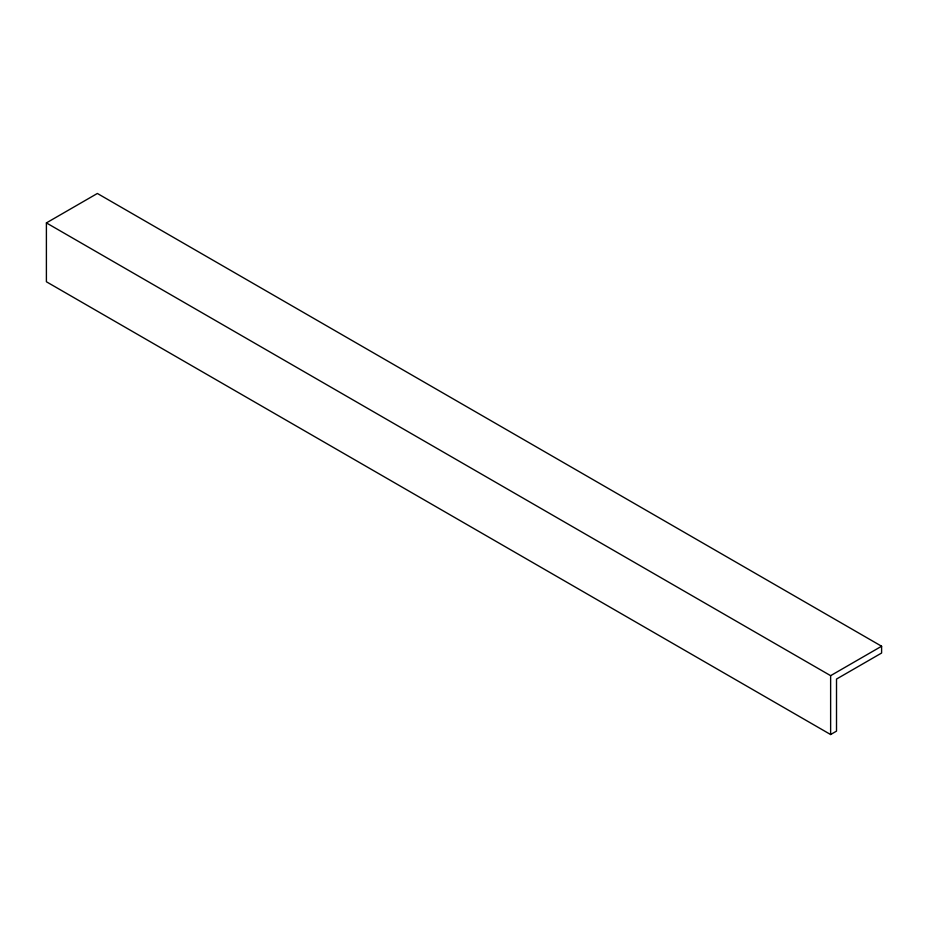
<?xml version="1.0" encoding="UTF-8"?>
<svg xmlns="http://www.w3.org/2000/svg" width="928" height="928" viewBox="0 0 928 928"><rect width="100%" height="100%" fill="white"/><g stroke="black" fill="none" stroke-linecap="round" stroke-linejoin="round"><path stroke-width="1.39" d="M46.4 222.906L97.37 193.465L881.6 646.236L881.6 653.034L836.511 679.064L836.511 731.136L830.63 734.535L46.4 281.764L46.4 222.906L830.63 675.665L881.6 646.236M830.63 675.665L830.63 734.535"/></g></svg>
